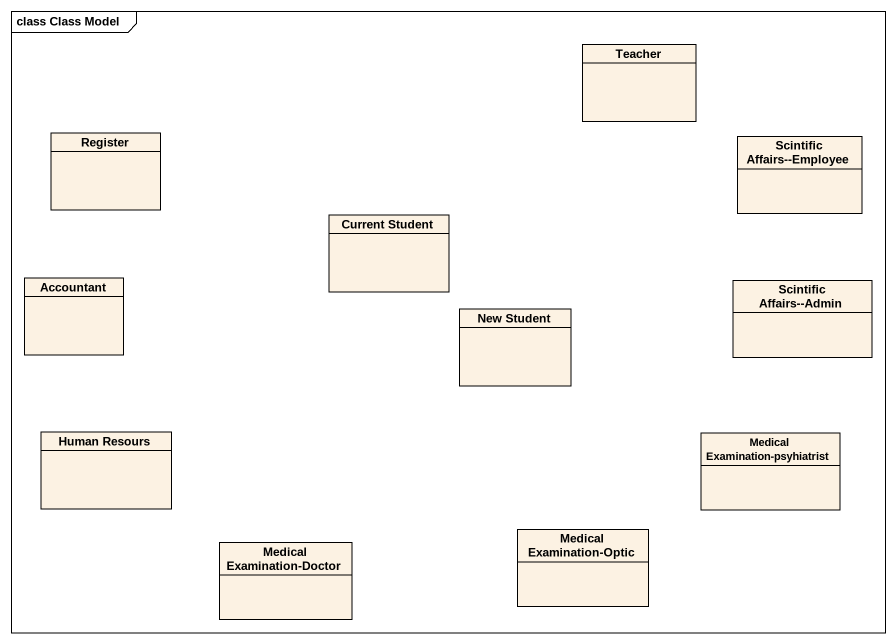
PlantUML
@startuml
mainframe class Class Model
hide circle
hide empty members
class Teacher
class Register
class "Scintific Affairs--Employee" as Scintific_Affairs_Employee
class "Current Student" as Current_Student
class Accountant
class "New Student" as New_Student
class "Scintific Affairs--Admin" as Scintific_Affairs_Admin
class "Human Resours" as Human_Resours
class "Medical Examination-psyhiatrist" as Medical_Examination
class "Medical Examination-Doctor" as Medical_Examination_Doctor
class "Medical Examination-Optic" as Medical_Examination_Optic
@enduml
